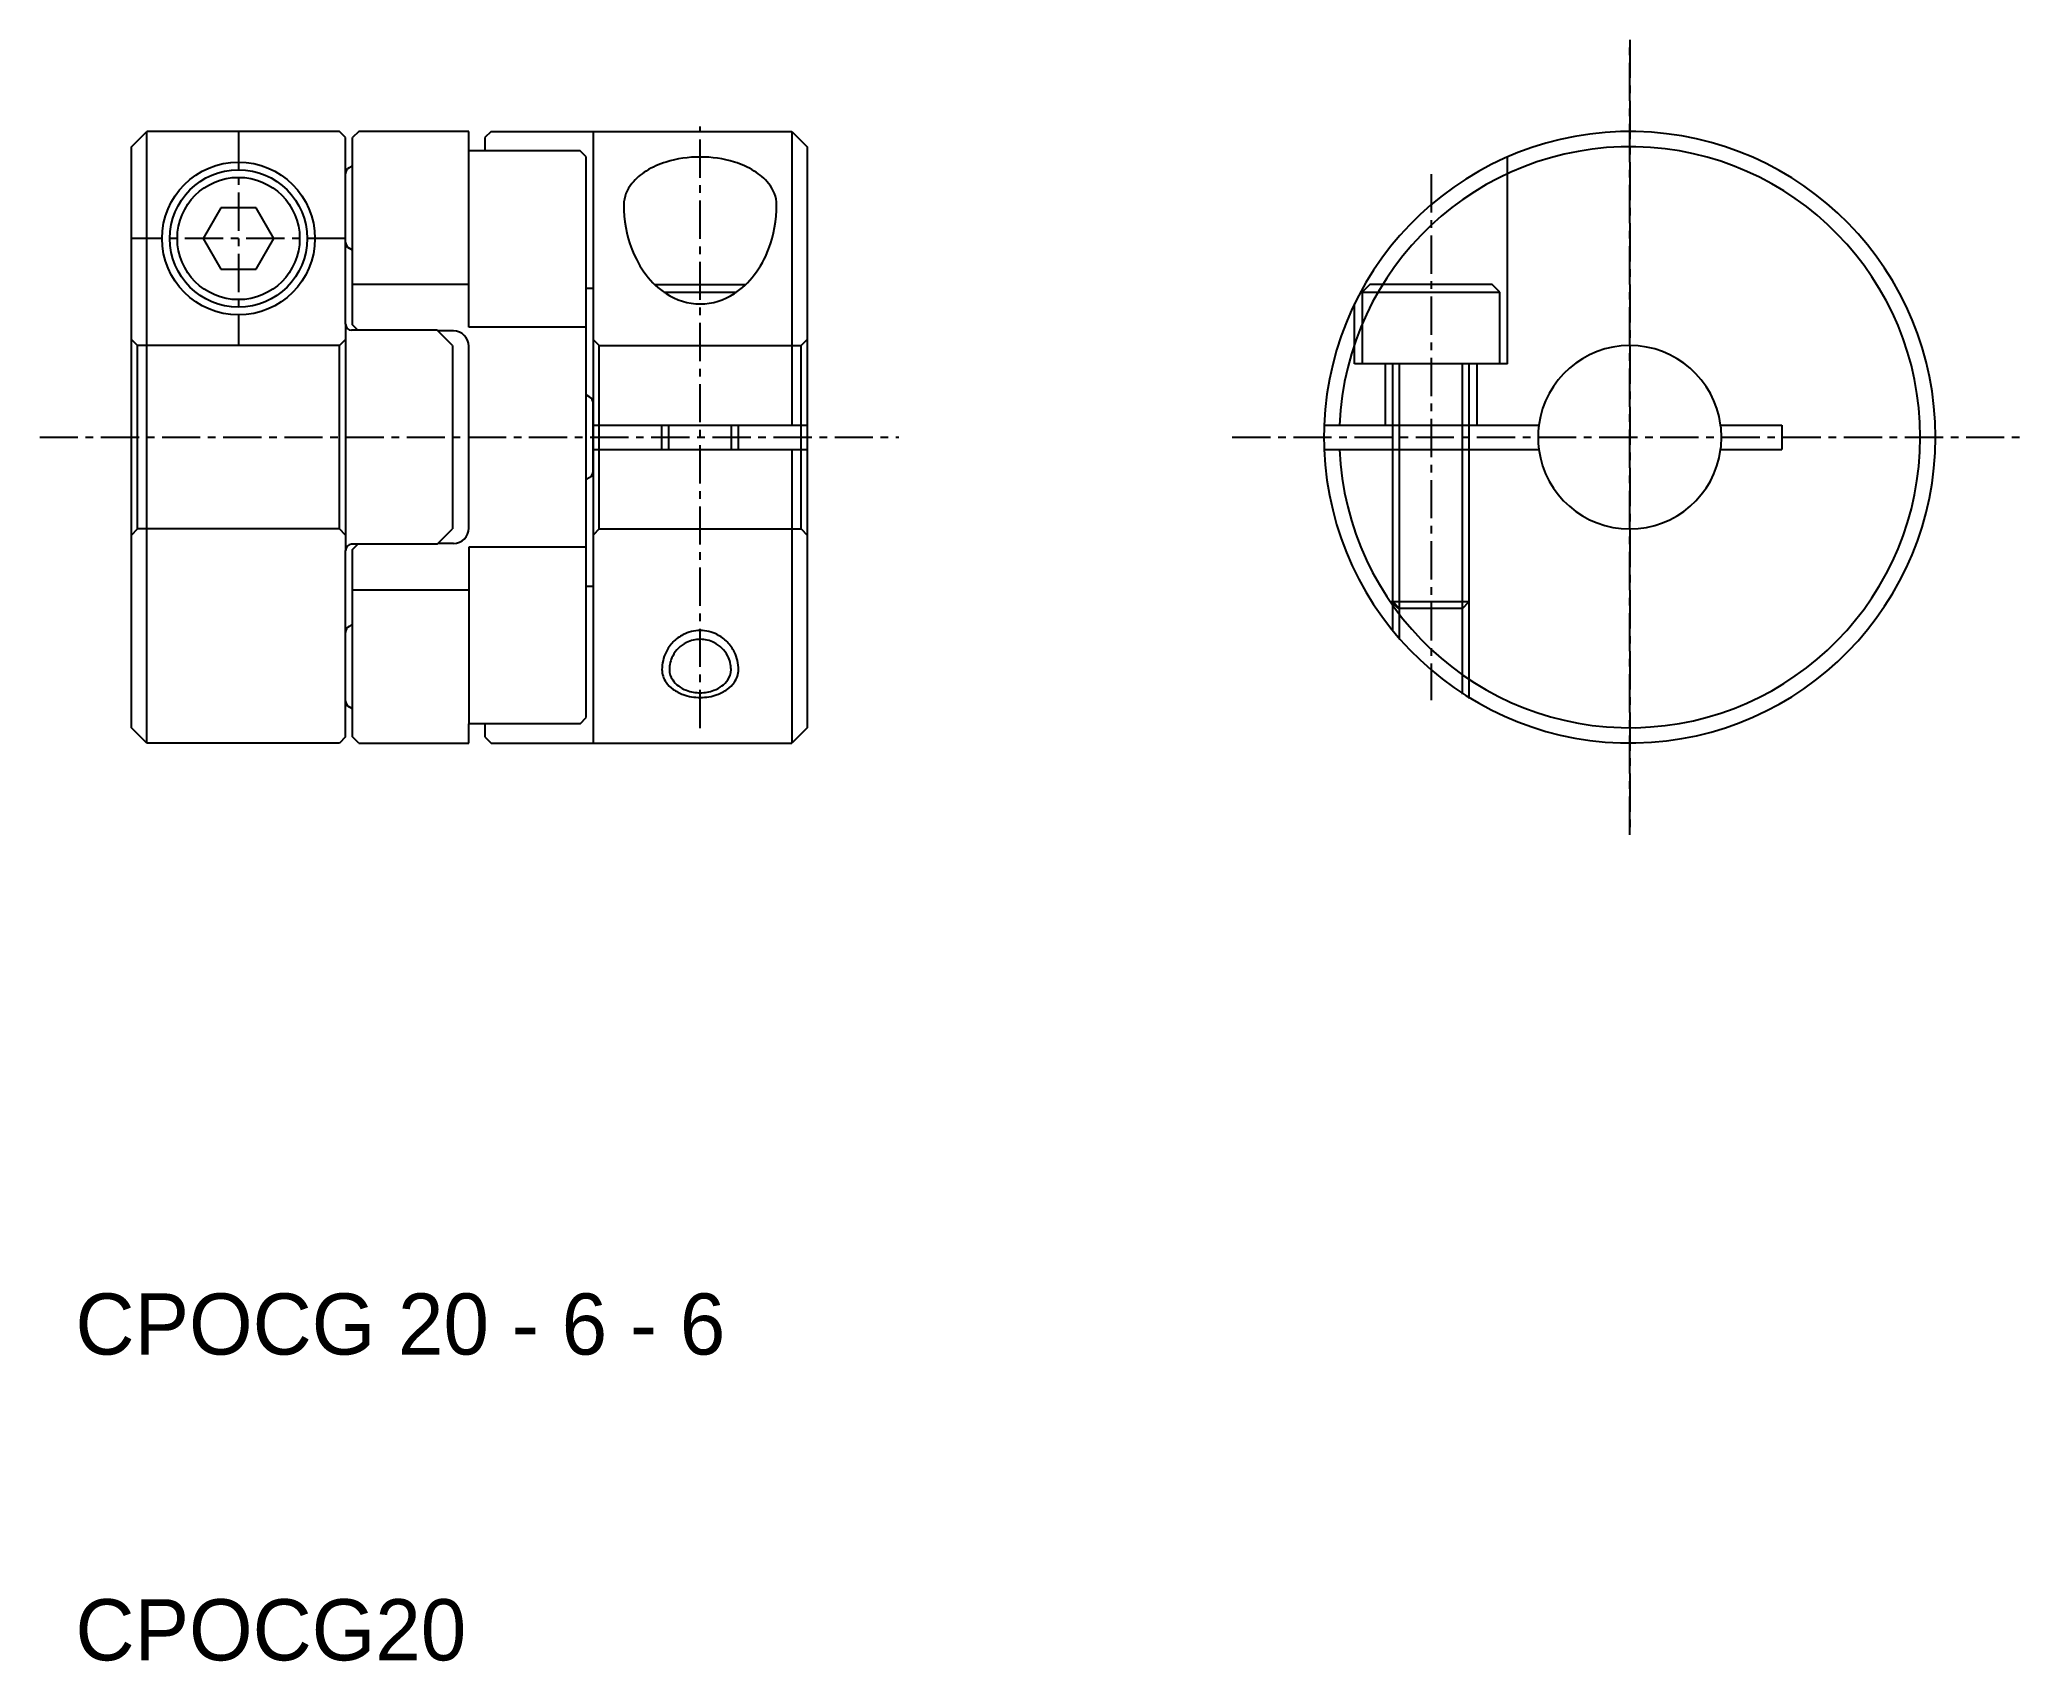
# Model space of a CAD drawing. Extents: x 136.6 to 201.6, y 79.4 to 132.4.
import ezdxf

# ---------------------------------------------------------------- set-up
doc = ezdxf.new("R2010")
doc.units = 0
doc.linetypes.add('CENTER', pattern=[2, 1.25, -0.25, 0.25, -0.25])
doc.linetypes.add('DASHED', pattern=[19.05, 12.7, -6.35])
doc.layers.get('0').update_dxf_attribs({"linetype": 'CONTINUOUS'})
doc.layers.add('CENTER', color=1, linetype='CENTER')

msp = doc.modelspace()

# ---------------------------------------------------------------- linework, layer by layer
for p, q in [((139.557, 128.898), (140.057, 129.398)), ((140.057, 109.398), (140.057, 129.398)), ((146.357, 129.398), (140.057, 129.398)), ((146.557, 129.198), (146.357, 129.398)), ((146.987, 129.398), (146.787, 129.198)), ((150.587, 129.398), (146.987, 129.398)), ((150.587, 128.765), (150.587, 129.398)), ((151.317, 129.398), (151.117, 129.198)), ((151.317, 129.398), (161.157, 129.398)), ((154.657, 129.398), (154.657, 109.398)), ((161.157, 129.398), (161.157, 119.798)), ((161.157, 129.398), (161.657, 128.898)), ((139.557, 109.898), (139.557, 128.898)), ((146.557, 123.098), (146.557, 129.198)), ((146.787, 123.073), (146.787, 129.198)), ((154.227, 128.765), (150.587, 128.765)), ((151.117, 129.198), (151.117, 128.765)), ((154.427, 128.565), (154.227, 128.765)), ((161.657, 128.898), (161.657, 109.898)), ((146.787, 128.28), (146.672, 128.214)), ((154.427, 110.23), (154.427, 128.565)), ((146.557, 125.78), (146.557, 128.015)), ((142.48, 126.898), (141.902, 125.898)), ((143.634, 126.898), (142.48, 126.898)), ((144.212, 125.898), (143.634, 126.898)), ((141.902, 125.898), (142.48, 124.898)), ((143.634, 124.898), (144.212, 125.898)), ((146.787, 125.515), (146.672, 125.581)), ((142.48, 124.898), (143.634, 124.898)), ((154.427, 124.271), (154.657, 124.271)), ((156.664, 124.397), (159.65, 124.397)), ((156.967, 124.148), (159.347, 124.148)), ((149.557, 122.898), (146.757, 122.898)), ((146.962, 122.898), (146.787, 123.073)), ((150.057, 122.398), (149.557, 122.898)), ((150.087, 122.873), (149.582, 122.873)), ((150.057, 122.398), (150.057, 116.398)), ((150.587, 116.423), (150.587, 122.373)), ((154.542, 120.714), (154.427, 120.78)), ((154.657, 118.28), (154.657, 120.515)), ((154.657, 119.798), (161.657, 119.798)), ((156.907, 118.998), (156.907, 119.798)), ((159.407, 118.998), (159.407, 119.798)), ((178.565, 119.798), (185.584, 119.798)), ((180.807, 118.998), (180.807, 119.798)), ((183.307, 118.998), (183.307, 119.798)), ((191.53, 119.798), (193.53, 119.798)), ((193.53, 119.798), (193.53, 118.998)), ((154.657, 118.998), (161.657, 118.998)), ((161.157, 118.998), (161.157, 109.398)), ((178.565, 118.998), (185.584, 118.998)), ((191.53, 118.998), (193.53, 118.998)), ((154.542, 118.081), (154.427, 118.015)), ((149.557, 115.898), (150.057, 116.398)), ((149.557, 115.898), (146.757, 115.898)), ((146.787, 115.723), (146.962, 115.898)), ((146.787, 109.598), (146.787, 115.723)), ((150.087, 115.923), (149.582, 115.923)), ((146.557, 109.598), (146.557, 115.698)), ((154.427, 114.524), (154.657, 114.524)), ((146.787, 113.28), (146.672, 113.214)), ((146.557, 110.78), (146.557, 113.015)), ((146.787, 110.515), (146.672, 110.581)), ((140.057, 109.398), (139.557, 109.898)), ((154.227, 110.03), (150.587, 110.03)), ((150.587, 109.398), (150.587, 110.03)), ((151.117, 110.03), (151.117, 109.598)), ((154.227, 110.03), (154.427, 110.23)), ((161.657, 109.898), (161.157, 109.398)), ((146.357, 109.398), (140.057, 109.398)), ((146.557, 109.598), (146.357, 109.398)), ((146.987, 109.398), (146.787, 109.598)), ((146.987, 109.398), (150.587, 109.398)), ((151.117, 109.598), (151.317, 109.398)), ((151.317, 109.398), (161.157, 109.398))]:
    msp.add_line(p, q)
at = {"color": 3, "linetype": 'DASHED'}
for p, q in [((150.587, 122.993), (150.587, 128.765)), ((184.557, 121.798), (184.557, 128.563)), ((150.587, 124.398), (146.787, 124.398)), ((180.057, 124.398), (179.807, 124.148)), ((184.057, 124.398), (180.057, 124.398)), ((184.307, 124.148), (184.057, 124.398)), ((179.557, 121.798), (179.557, 123.756)), ((179.807, 124.148), (184.307, 124.148)), ((179.807, 124.148), (179.807, 121.798)), ((184.307, 121.798), (184.307, 124.148)), ((146.557, 123.098), (146.557, 115.698)), ((154.427, 122.993), (150.587, 122.993)), ((139.757, 122.398), (139.557, 122.598)), ((146.357, 122.398), (139.757, 122.398)), ((139.757, 116.398), (139.757, 122.398)), ((146.357, 122.398), (146.557, 122.598)), ((146.357, 116.398), (146.357, 122.398)), ((154.857, 122.398), (154.657, 122.598)), ((154.857, 122.398), (161.457, 122.398)), ((154.857, 116.398), (154.857, 122.398)), ((161.457, 122.398), (161.657, 122.598)), ((161.457, 116.398), (161.457, 122.398)), ((184.557, 121.798), (179.557, 121.798)), ((180.557, 121.798), (180.557, 119.798)), ((180.807, 119.798), (180.807, 121.798)), ((181.032, 119.798), (181.032, 121.798)), ((183.082, 119.798), (183.082, 121.798)), ((183.307, 119.798), (183.307, 121.798)), ((183.557, 121.798), (183.557, 119.798)), ((180.807, 113.078), (180.807, 118.998)), ((181.032, 112.812), (181.032, 118.998)), ((183.082, 110.997), (183.082, 118.998)), ((183.307, 110.856), (183.307, 118.998)), ((139.557, 116.198), (139.757, 116.398)), ((146.357, 116.398), (139.757, 116.398)), ((146.557, 116.198), (146.357, 116.398)), ((154.857, 116.398), (154.657, 116.198)), ((154.857, 116.398), (161.457, 116.398)), ((161.457, 116.398), (161.657, 116.198)), ((154.427, 115.802), (150.587, 115.802)), ((150.587, 115.802), (150.587, 110.03)), ((150.587, 114.398), (146.787, 114.398)), ((180.757, 114.023), (183.307, 114.023)), ((180.982, 113.798), (180.757, 114.023)), ((181.032, 113.798), (180.807, 114.023)), ((183.082, 113.798), (180.982, 113.798)), ((183.082, 113.798), (183.307, 114.023))]:
    msp.add_line(p, q, dxfattribs=at)
at = {"color": 3}
for p, q in [((157.132, 118.998), (157.132, 119.798)), ((159.182, 118.998), (159.182, 119.798)), ((181.032, 118.998), (181.032, 119.798)), ((183.082, 118.998), (183.082, 119.798))]:
    msp.add_line(p, q, dxfattribs=at)
for radius in [2.5, 2.25, 2]:
    msp.add_circle((143.057, 125.898), radius)
for centre, radius, start, end in [((188.557, 119.398), 10, 182.29244, 177.70756), ((188.557, 119.398), 9.5, 182.41317, 177.58683), ((146.787, 128.015), 0.23, 119.9999, 180), ((157.357, 126.517), 1.859, 121.38494, 140.59487), ((157.861, 125.71), 2.81, 107.00888, 121.58267), ((158.143, 124.79), 3.772, 89.79554, 107.02553), ((158.17, 124.79), 3.772, 72.97447, 90.20446), ((158.453, 125.71), 2.81, 58.41733, 72.99112), ((158.956, 126.517), 1.859, 39.40513, 58.61506), ((156.779, 126.974), 1.122, 139.8725, 178.82365), ((159.535, 126.974), 1.122, 1.17629, 40.12742), ((159.703, 126.985), 4.046, 179.83426, 200.80969), ((156.611, 126.985), 4.046, 339.19035, 0.16578), ((146.787, 125.78), 0.23, 180, 240.0001), ((159.058, 126.741), 3.356, 200.82253, 217.33131), ((157.256, 126.741), 3.356, 322.66869, 339.17747), ((158.492, 126.305), 2.642, 217.26033, 236.63456), ((157.822, 126.305), 2.642, 303.36544, 322.73967), ((158.173, 125.806), 2.049, 236.41321, 269.55998), ((158.141, 125.806), 2.049, 270.44002, 303.58679), ((146.757, 123.098), 0.2, 180, 270), ((150.087, 122.373), 0.5, 0, 90), ((188.557, 119.398), 3, 7.66226, 172.33774), ((154.427, 120.515), 0.23, 0, 60.0001), ((188.557, 119.398), 10, 177.70756, 182.29244), ((188.557, 119.398), 3, 172.33774, 187.66226), ((188.557, 119.398), 3, 352.33774, 7.66226), ((188.557, 119.398), 3, 187.66226, 352.33774), ((154.427, 118.28), 0.23, 299.9999, 0), ((150.087, 116.423), 0.5, 270, 0), ((146.757, 115.698), 0.2, 90, 180), ((146.787, 113.015), 0.23, 119.9999, 180), ((158.188, 111.81), 1.279, 135.70666, 154.00121), ((158.142, 111.793), 0.993, 134.57369, 153.08934), ((158.168, 111.829), 1.251, 117.14002, 135.70713), ((158.151, 111.783), 1.006, 116.22272, 134.57397), ((158.157, 111.852), 1.226, 90, 117.14827), ((158.157, 111.772), 1.018, 90, 116.23141), ((158.157, 111.852), 1.226, 62.89714, 90), ((158.157, 111.772), 1.018, 63.75589, 90), ((158.163, 111.783), 1.006, 45.42603, 63.77728), ((158.145, 111.83), 1.251, 44.29287, 62.85998), ((158.172, 111.792), 0.993, 26.91066, 45.42631), ((158.125, 111.81), 1.279, 25.99879, 44.29334), ((158.212, 111.8), 1.305, 154.06229, 180.07247), ((158.131, 111.798), 0.981, 153.08476, 179.9849), ((158.183, 111.798), 0.981, 0.0151, 26.91524), ((158.102, 111.799), 1.305, 359.97667, 25.99237), ((157.626, 111.806), 0.719, 180.59547, 215.27509), ((157.849, 111.956), 0.988, 214.95423, 234.3676), ((157.759, 111.804), 0.609, 180.50865, 214.36091), ((157.926, 111.913), 0.808, 214.09633, 233.49628), ((158.043, 112.223), 1.318, 234.26581, 250.27406), ((158.071, 112.107), 1.051, 233.4118, 249.69143), ((158.242, 112.107), 1.051, 290.30857, 306.5882), ((158.271, 112.223), 1.318, 289.72594, 305.73419), ((158.388, 111.913), 0.808, 306.50372, 325.90367), ((158.465, 111.956), 0.988, 305.6324, 325.04577), ((158.555, 111.804), 0.609, 325.60474, 359.4536), ((158.688, 111.805), 0.719, 324.77018, 359.47682), ((146.787, 110.78), 0.23, 180, 240.0001), ((158.152, 112.528), 1.641, 250.27983, 270.18188), ((158.153, 112.328), 1.286, 249.70116, 270.174), ((158.161, 112.328), 1.286, 269.826, 290.29884), ((158.162, 112.528), 1.641, 269.81812, 289.72017)]:
    msp.add_arc(centre, radius, start, end)
at = {"layer": 'CENTER'}
for p, q in [((188.557, 132.398), (188.557, 106.398)), ((188.557, 106.398), (188.557, 132.398)), ((143.057, 129.398), (143.057, 122.398)), ((158.157, 109.887), (158.157, 129.563)), ((182.057, 127.997), (182.057, 110.798)), ((146.557, 125.898), (139.557, 125.898)), ((136.557, 119.398), (164.657, 119.398)), ((175.557, 119.398), (201.557, 119.398)), ((175.557, 119.398), (201.557, 119.398))]:
    msp.add_line(p, q, dxfattribs=at)

# ---------------------------------------------------------------- texts
for s, p in [('CPOCG 20 - 6 - 6', (137.724, 89.398)), ('CPOCG20', (137.724, 79.398))]:
    msp.add_text(s, height=2).set_placement(p)

doc.saveas('drawing.dxf')
